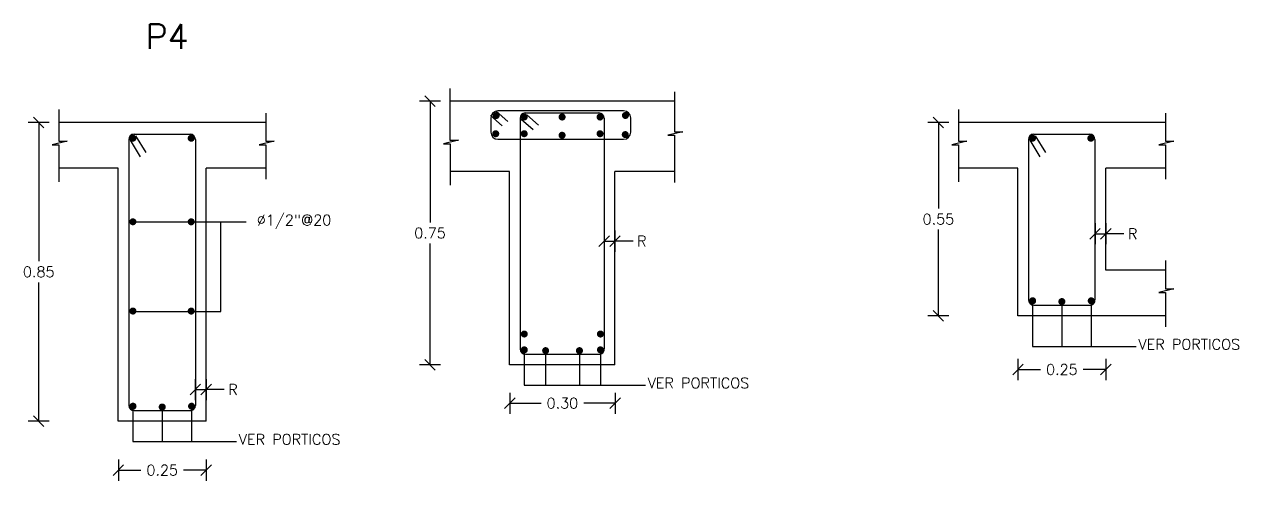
# Model space of a CAD drawing. Header units: metres. Extents: x -44 to 358, y -286 to 66.
# Drawn here: x 91.339 to 94.798, y 6.609 to 7.908 of the extents above; entities that cross this region are included whole.
import ezdxf

# ---------------------------------------------------------------- set-up
doc = ezdxf.new("R2010")
doc.units = ezdxf.units.M
doc.header["$LTSCALE"] = 0.3
doc.header["$PDMODE"] = 3
for name, color, linetype in [('ACERO', 5, 'Continuous'), ('BP', 3, 'Continuous'), ('DIMPORTICO', 4, 'Continuous'), ('DIMTEXTO', 4, 'Continuous')]:
    doc.layers.add(name, color=color, linetype=linetype)
doc.styles.add('RomanS', font='romans.shx')
doc.styles.add('SMPLEX', font='simplex.shx')
doc.dimstyles.new('DIM-15', dxfattribs={"dimscale": 0.15, "dimtxt": 0.2, "dimasz": 0.2, "dimexe": 0.2, "dimexo": 0.1, "dimgap": 0.1, "dimtad": 0, "dimtih": 1, "dimtoh": 1, "dimzin": 0, "dimdsep": 46, "dimtxsty": 'RomanS', "dimblk1": 'OBLIQUE', "dimblk2": 'OBLIQUE', "dimsah": 1, "dimcen": 0.09, "dimclrd": 4, "dimclre": 4, "dimclrt": 4, "dimadec": 0, "dimazin": 0, "dimtfac": 1, "dimtofl": 0, "dimtmove": 1, "dimatfit": 3, "dimldrblk": 'OBLIQUE', "dimfxl": 0.2, "dimfxlon": 1, "dimtolj": 1, "dimtzin": 0, "dimarcsym": 0})

# ---------------------------------------------------------------- blocks, each defined once
blk = doc.blocks.new('_OBLIQUE')
at = {"color": 0, "linetype": 'ByBlock'}
blk.add_line((-0.5, -0.5), (0.5, 0.5), dxfattribs=at)
blk = doc.blocks.new('*D275')
at = {"layer": 'DEFPOINTS', "color": 0, "transparency": 16777216}
for p in [(92.7215, 6.9096), (93.0215, 6.9066), (93.0215, 6.8298)]:
    blk.add_point(p, dxfattribs=at)
at = {"layer": 'DIMTEXTO', "color": 4, "lineweight": -2, "transparency": 16777216}
for p, q in [((92.7215, 6.8598), (92.7215, 6.7998)), ((93.0215, 6.8598), (93.0215, 6.7998)), ((92.7215, 6.8298), (92.8108, 6.8298)), ((93.0215, 6.8298), (92.9322, 6.8298))]:
    blk.add_line(p, q, dxfattribs=at)
at = {"layer": 'DIMTEXTO', "color": 4, "lineweight": -2, "transparency": 16777216, "xscale": 0.03, "yscale": 0.03, "zscale": 0.03, "rotation": 180}
blk.add_blockref('_OBLIQUE', (92.7215, 6.8298), dxfattribs=at)
at = {"layer": 'DIMTEXTO', "color": 4, "lineweight": -2, "transparency": 16777216, "xscale": 0.03, "yscale": 0.03, "zscale": 0.03}
blk.add_blockref('_OBLIQUE', (93.0215, 6.8298), dxfattribs=at)
at = {"layer": 'DIMTEXTO', "color": 4, "transparency": 16777216, "insert": (92.8715, 6.8298), "char_height": 0.03, "attachment_point": 5, "style": 'RomanS'}
blk.add_mtext('\\A1;0.30', dxfattribs=at)
blk = doc.blocks.new('*D276')
at = {"layer": 'DEFPOINTS', "color": 0, "transparency": 16777216}
for p in [(92.9904, 7.3471), (93.0211, 7.3471), (93.0211, 7.291)]:
    blk.add_point(p, dxfattribs=at)
at = {"layer": 'DIMTEXTO', "color": 4, "lineweight": -2, "transparency": 16777216}
for p, q in [((92.9904, 7.321), (92.9904, 7.261)), ((93.0211, 7.321), (93.0211, 7.261)), ((92.9904, 7.291), (93.0211, 7.291)), ((93.0729, 7.291), (93.0211, 7.291))]:
    blk.add_line(p, q, dxfattribs=at)
at = {"layer": 'DIMTEXTO', "color": 4, "lineweight": -2, "transparency": 16777216, "xscale": 0.03, "yscale": 0.03, "zscale": 0.03, "rotation": 180}
blk.add_blockref('_OBLIQUE', (92.9904, 7.291), dxfattribs=at)
at = {"layer": 'DIMTEXTO', "color": 4, "lineweight": -2, "transparency": 16777216, "xscale": 0.03, "yscale": 0.03, "zscale": 0.03}
blk.add_blockref('_OBLIQUE', (93.0211, 7.291), dxfattribs=at)
at = {"layer": 'DIMTEXTO', "color": 4, "transparency": 16777216, "insert": (93.0979, 7.291), "char_height": 0.03, "attachment_point": 5, "style": 'RomanS'}
blk.add_mtext('\\A1;R', dxfattribs=at)
blk = doc.blocks.new('*D277')
at = {"layer": 'DEFPOINTS', "color": 0, "transparency": 16777216}
for p in [(92.5512, 7.6892), (92.4943, 6.9392), (92.5628, 6.9392)]:
    blk.add_point(p, dxfattribs=at)
at = {"layer": 'DIMTEXTO', "color": 4, "lineweight": -2, "transparency": 16777216}
for p, q in [((92.5243, 7.6892), (92.4643, 7.6892)), ((92.4943, 7.6892), (92.4943, 7.3442)), ((92.4943, 6.9392), (92.4943, 7.2842)), ((92.5243, 6.9392), (92.4643, 6.9392))]:
    blk.add_line(p, q, dxfattribs=at)
at = {"layer": 'DIMTEXTO', "color": 4, "lineweight": -2, "transparency": 16777216, "xscale": 0.03, "yscale": 0.03, "zscale": 0.03}
for p, rotation in [((92.4943, 7.6892), 90), ((92.4943, 6.9392), 270)]:
    blk.add_blockref('_OBLIQUE', p, dxfattribs=dict(at, rotation=rotation))
at = {"layer": 'DIMTEXTO', "color": 4, "transparency": 16777216, "insert": (92.4943, 7.3142), "char_height": 0.03, "attachment_point": 5, "style": 'RomanS'}
blk.add_mtext('\\A1;0.75', dxfattribs=at)
blk = doc.blocks.new('*D629')
at = {"layer": 'DEFPOINTS', "color": 0, "transparency": 16777216}
for p in [(94.1692, 7.0817), (94.4192, 7.0787), (94.4192, 6.9258)]:
    blk.add_point(p, dxfattribs=at)
at = {"layer": 'DIMTEXTO', "color": 4, "lineweight": -2, "transparency": 16777216}
for p, q in [((94.1692, 6.9558), (94.1692, 6.8958)), ((94.4192, 6.9558), (94.4192, 6.8958)), ((94.1692, 6.9258), (94.2335, 6.9258)), ((94.4192, 6.9258), (94.3549, 6.9258))]:
    blk.add_line(p, q, dxfattribs=at)
at = {"layer": 'DIMTEXTO', "color": 4, "lineweight": -2, "transparency": 16777216, "xscale": 0.03, "yscale": 0.03, "zscale": 0.03, "rotation": 180}
blk.add_blockref('_OBLIQUE', (94.1692, 6.9258), dxfattribs=at)
at = {"layer": 'DIMTEXTO', "color": 4, "lineweight": -2, "transparency": 16777216, "xscale": 0.03, "yscale": 0.03, "zscale": 0.03}
blk.add_blockref('_OBLIQUE', (94.4192, 6.9258), dxfattribs=at)
at = {"layer": 'DIMTEXTO', "color": 4, "transparency": 16777216, "insert": (94.2942, 6.9258), "char_height": 0.03, "attachment_point": 5, "style": 'RomanS'}
blk.add_mtext('\\A1;0.25', dxfattribs=at)
blk = doc.blocks.new('*D630')
at = {"layer": 'DEFPOINTS', "color": 0, "transparency": 16777216}
for p in [(94.3886, 7.3681), (94.4192, 7.3681), (94.4192, 7.312)]:
    blk.add_point(p, dxfattribs=at)
at = {"layer": 'DIMTEXTO', "color": 4, "lineweight": -2, "transparency": 16777216}
for p, q in [((94.3886, 7.342), (94.3886, 7.282)), ((94.4192, 7.342), (94.4192, 7.282)), ((94.3886, 7.312), (94.4192, 7.312)), ((94.471, 7.312), (94.4192, 7.312))]:
    blk.add_line(p, q, dxfattribs=at)
at = {"layer": 'DIMTEXTO', "color": 4, "lineweight": -2, "transparency": 16777216, "xscale": 0.03, "yscale": 0.03, "zscale": 0.03, "rotation": 180}
blk.add_blockref('_OBLIQUE', (94.3886, 7.312), dxfattribs=at)
at = {"layer": 'DIMTEXTO', "color": 4, "lineweight": -2, "transparency": 16777216, "xscale": 0.03, "yscale": 0.03, "zscale": 0.03}
blk.add_blockref('_OBLIQUE', (94.4192, 7.312), dxfattribs=at)
at = {"layer": 'DIMTEXTO', "color": 4, "transparency": 16777216, "insert": (94.496, 7.312), "char_height": 0.03, "attachment_point": 5, "style": 'RomanS'}
blk.add_mtext('\\A1;R', dxfattribs=at)
blk = doc.blocks.new('*D631')
at = {"layer": 'DEFPOINTS', "color": 0, "transparency": 16777216}
for p in [(93.9994, 7.6287), (93.9425, 7.0787), (94.0109, 7.0787)]:
    blk.add_point(p, dxfattribs=at)
at = {"layer": 'DIMTEXTO', "color": 4, "lineweight": -2, "transparency": 16777216}
for p, q in [((93.9725, 7.6287), (93.9125, 7.6287)), ((93.9425, 7.6287), (93.9425, 7.3837)), ((93.9425, 7.0787), (93.9425, 7.3237)), ((93.9725, 7.0787), (93.9125, 7.0787))]:
    blk.add_line(p, q, dxfattribs=at)
at = {"layer": 'DIMTEXTO', "color": 4, "lineweight": -2, "transparency": 16777216, "xscale": 0.03, "yscale": 0.03, "zscale": 0.03}
for p, rotation in [((93.9425, 7.6287), 90), ((93.9425, 7.0787), 270)]:
    blk.add_blockref('_OBLIQUE', p, dxfattribs=dict(at, rotation=rotation))
at = {"layer": 'DIMTEXTO', "color": 4, "transparency": 16777216, "insert": (93.9425, 7.3537), "char_height": 0.03, "attachment_point": 5, "style": 'RomanS'}
blk.add_mtext('\\A1;0.55', dxfattribs=at)
blk = doc.blocks.new('*D710')
at = {"layer": 'DEFPOINTS', "color": 0, "transparency": 16777216}
for p in [(91.6065, 6.7817), (91.8565, 6.7787), (91.8565, 6.6394)]:
    blk.add_point(p, dxfattribs=at)
at = {"layer": 'DIMTEXTO', "color": 4, "lineweight": -2, "transparency": 16777216}
for p, q in [((91.6065, 6.6694), (91.6065, 6.6094)), ((91.8565, 6.6694), (91.8565, 6.6094)), ((91.6065, 6.6394), (91.6707, 6.6394)), ((91.8565, 6.6394), (91.7922, 6.6394))]:
    blk.add_line(p, q, dxfattribs=at)
at = {"layer": 'DIMTEXTO', "color": 4, "lineweight": -2, "transparency": 16777216, "xscale": 0.03, "yscale": 0.03, "zscale": 0.03, "rotation": 180}
blk.add_blockref('_OBLIQUE', (91.6065, 6.6394), dxfattribs=at)
at = {"layer": 'DIMTEXTO', "color": 4, "lineweight": -2, "transparency": 16777216, "xscale": 0.03, "yscale": 0.03, "zscale": 0.03}
blk.add_blockref('_OBLIQUE', (91.8565, 6.6394), dxfattribs=at)
at = {"layer": 'DIMTEXTO', "color": 4, "transparency": 16777216, "insert": (91.7315, 6.6394), "char_height": 0.03, "attachment_point": 5, "style": 'RomanS'}
blk.add_mtext('\\A1;0.25', dxfattribs=at)
blk = doc.blocks.new('*D711')
at = {"layer": 'DEFPOINTS', "color": 0, "transparency": 16777216}
for p in [(91.8258, 6.9247), (91.8565, 6.9247), (91.8565, 6.8686)]:
    blk.add_point(p, dxfattribs=at)
at = {"layer": 'DIMTEXTO', "color": 4, "lineweight": -2, "transparency": 16777216}
for p, q in [((91.8258, 6.8986), (91.8258, 6.8386)), ((91.8565, 6.8986), (91.8565, 6.8386)), ((91.8258, 6.8686), (91.8565, 6.8686)), ((91.9083, 6.8686), (91.8565, 6.8686))]:
    blk.add_line(p, q, dxfattribs=at)
at = {"layer": 'DIMTEXTO', "color": 4, "lineweight": -2, "transparency": 16777216, "xscale": 0.03, "yscale": 0.03, "zscale": 0.03, "rotation": 180}
blk.add_blockref('_OBLIQUE', (91.8258, 6.8686), dxfattribs=at)
at = {"layer": 'DIMTEXTO', "color": 4, "lineweight": -2, "transparency": 16777216, "xscale": 0.03, "yscale": 0.03, "zscale": 0.03}
blk.add_blockref('_OBLIQUE', (91.8565, 6.8686), dxfattribs=at)
at = {"layer": 'DIMTEXTO', "color": 4, "transparency": 16777216, "insert": (91.9333, 6.8686), "char_height": 0.03, "attachment_point": 5, "style": 'RomanS'}
blk.add_mtext('\\A1;R', dxfattribs=at)
blk = doc.blocks.new('*D712')
at = {"layer": 'DEFPOINTS', "color": 0, "transparency": 16777216}
for p in [(91.4366, 7.6287), (91.3797, 6.7787), (91.4482, 6.7787)]:
    blk.add_point(p, dxfattribs=at)
at = {"layer": 'DIMTEXTO', "color": 4, "lineweight": -2, "transparency": 16777216}
for p, q in [((91.4097, 7.6287), (91.3497, 7.6287)), ((91.3797, 7.6287), (91.3797, 7.2337)), ((91.3797, 6.7787), (91.3797, 7.1737)), ((91.4097, 6.7787), (91.3497, 6.7787))]:
    blk.add_line(p, q, dxfattribs=at)
at = {"layer": 'DIMTEXTO', "color": 4, "lineweight": -2, "transparency": 16777216, "xscale": 0.03, "yscale": 0.03, "zscale": 0.03}
for p, rotation in [((91.3797, 7.6287), 90), ((91.3797, 6.7787), 270)]:
    blk.add_blockref('_OBLIQUE', p, dxfattribs=dict(at, rotation=rotation))
at = {"layer": 'DIMTEXTO', "color": 4, "transparency": 16777216, "insert": (91.3797, 7.2037), "char_height": 0.03, "attachment_point": 5, "style": 'RomanS'}
blk.add_mtext('\\A1;0.85', dxfattribs=at)

msp = doc.modelspace()

# ---------------------------------------------------------------- linework, layer by layer
at = {"color": 1}
for p, q in [((93.1908793, 7.6891588), (92.5512495, 7.6891588)), ((92.0262715, 7.6287392), (91.4366417, 7.6287392)), ((94.5889949, 7.6287392), (93.9993651, 7.6287392)), ((91.6064566, 7.4987392), (91.4366417, 7.4987392)), ((91.6064566, 6.7787392), (91.6064566, 7.4987392)), ((91.8564566, 6.7787392), (91.8564566, 7.4987392)), ((92.0262715, 7.4987392), (91.8564566, 7.4987392)), ((92.7210644, 7.4891588), (92.5512495, 7.4891588)), ((92.7210644, 6.9391588), (92.7210644, 7.4891588)), ((93.0210644, 6.9391588), (93.0210644, 7.4891588)), ((93.1908793, 7.4891588), (93.0210644, 7.4891588)), ((94.16918, 7.4987392), (93.9993651, 7.4987392)), ((94.16918, 7.0787392), (94.16918, 7.4987392)), ((94.41918, 7.2087392), (94.41918, 7.4987392)), ((94.5889949, 7.4987392), (94.41918, 7.4987392)), ((94.5889949, 7.2087392), (94.41918, 7.2087392)), ((94.41918, 7.0787392), (94.16918, 7.0787392)), ((94.5889949, 7.0787392), (94.41918, 7.0787392)), ((93.0210644, 6.9391588), (92.7210644, 6.9391588)), ((91.8564566, 6.7787392), (91.6064566, 6.7787392))]:
    msp.add_line(p, q, dxfattribs=at)
at = {"layer": 'ACERO'}
for p, q in [((92.6667109, 7.648841), (92.7002046, 7.6194996)), ((92.6825103, 7.6612482), (92.7160039, 7.6319067)), ((92.7657594, 7.6557388), (92.975439, 7.6557388)), ((92.7702606, 7.6507586), (92.8037542, 7.6214171)), ((92.7507594, 7.6407388), (92.7507594, 6.9841588)), ((92.7544613, 7.6383514), (92.7879549, 7.60901)), ((92.990439, 7.6407388), (92.990439, 6.9841588)), ((91.6361516, 7.5803192), (91.6361516, 6.8237392)), ((91.6398535, 7.5779319), (91.6689067, 7.5308389)), ((91.6511516, 7.5953192), (91.8108312, 7.5953192)), ((91.6556528, 7.590339), (91.684706, 7.5432461)), ((91.8258312, 7.5803192), (91.8258312, 6.8237392)), ((94.198875, 7.5803192), (94.198875, 7.1237392)), ((94.2025769, 7.5779319), (94.2316301, 7.5308389)), ((94.213875, 7.5953192), (94.3735546, 7.5953192)), ((94.2183762, 7.590339), (94.2474294, 7.5432461)), ((94.3885546, 7.5803192), (94.3885546, 7.1237392)), ((94.2143402, 7.1087392), (94.3740198, 7.1087392)), ((92.7662246, 6.9691588), (92.9759042, 6.9691588)), ((91.6516168, 6.8087392), (91.8112964, 6.8087392))]:
    msp.add_line(p, q, dxfattribs=at)
msp.add_lwpolyline([(92.687745, 7.5810143), (93.0459167, 7.5810143, 0.414213562), (93.0659167, 7.6010143), (93.0659167, 7.641721, 0.414213562), (93.0459167, 7.661721), (92.687745, 7.661721, 0.414213562), (92.667745, 7.641721), (92.667745, 7.6010143, 0.414213562)], format="xyb", close=True, dxfattribs=at)
at = {"layer": 'ACERO', "const_width": 0.01}
for points in [[(92.6777213, 7.648369, 1), (92.6877213, 7.648369, 1)], [(92.7576007, 7.6443348, 1), (92.7676007, 7.6443348, 1)], [(92.8655992, 7.6442378, 1), (92.8755992, 7.6442378, 1)], [(92.9736667, 7.6442378, 1), (92.9836667, 7.6442378, 1)], [(93.0459745, 7.6486755, 1), (93.0559745, 7.6486755, 1)], [(91.6429929, 7.5839153, 1), (91.6529929, 7.5839153, 1)], [(91.8090589, 7.5838182, 1), (91.8190589, 7.5838182, 1)], [(92.6765101, 7.5967439, 1), (92.6865101, 7.5967439, 1)], [(92.7576007, 7.5967439, 1), (92.7676007, 7.5967439, 1)], [(92.8655992, 7.5922679, 1), (92.8755992, 7.5922679, 1)], [(92.9736667, 7.5966468, 1), (92.9836667, 7.5966468, 1)], [(93.0455711, 7.5942262, 1), (93.0555711, 7.5942262, 1)], [(94.2057163, 7.5839153, 1), (94.2157163, 7.5839153, 1)], [(94.3717823, 7.5838182, 1), (94.3817823, 7.5838182, 1)], [(91.6429929, 7.3461392, 1), (91.6529929, 7.3461392, 1)], [(91.8090589, 7.3460421, 1), (91.8190589, 7.3460421, 1)], [(94.2059899, 7.1212666, 1), (94.2159899, 7.1212666, 1)], [(94.28918, 7.1190061, 1), (94.29918, 7.1190061, 1)], [(94.372887, 7.1212666, 1), (94.382887, 7.1212666, 1)], [(91.6429929, 7.0920933, 1), (91.6529929, 7.0920933, 1)], [(91.8090589, 7.0919963, 1), (91.8190589, 7.0919963, 1)], [(92.7578743, 7.026745, 1), (92.7678743, 7.026745, 1)], [(92.9747714, 7.026745, 1), (92.9847714, 7.026745, 1)], [(92.7578743, 6.9816861, 1), (92.7678743, 6.9816861, 1)], [(92.8187248, 6.9794257, 1), (92.8287248, 6.9794257, 1)], [(92.9150219, 6.9794257, 1), (92.9250219, 6.9794257, 1)], [(92.9747714, 6.9816861, 1), (92.9847714, 6.9816861, 1)], [(91.6432665, 6.8212666, 1), (91.6532665, 6.8212666, 1)], [(91.7264566, 6.8190061, 1), (91.7364566, 6.8190061, 1)], [(91.8101636, 6.8212666, 1), (91.8201636, 6.8212666, 1)]]:
    msp.add_lwpolyline(points, format="xyb", close=True, dxfattribs=at)
at = {"layer": 'ACERO'}
for centre, radius, start, end in [((92.7657594, 7.6407388), 0.015, 90, 180), ((92.975439, 7.6407388), 0.015, 0, 90), ((91.6511516, 7.5803192), 0.015, 90, 180), ((91.8108312, 7.5803192), 0.015, 0, 90), ((94.213875, 7.5803192), 0.015, 90, 180), ((94.3735546, 7.5803192), 0.015, 0, 90), ((94.2146817, 7.1245638), 0.0158282, 182.986119, 268.7635729), ((94.3743367, 7.1229742), 0.0142385, 268.7246811, 3.0801213), ((92.7665661, 6.9849834), 0.0158282, 182.986119, 268.7635729), ((92.9762211, 6.9833937), 0.0142385, 268.7246811, 3.0801213), ((91.6519583, 6.8245638), 0.0158282, 182.986119, 268.7635729), ((91.8116133, 6.8229742), 0.0142385, 268.7246811, 3.0801213)]:
    msp.add_arc(centre, radius, start, end, dxfattribs=at)
at = {"layer": 'BP'}
for points in [[(92.5512495, 7.7258625), (92.5512495, 7.5781157), (92.5750195, 7.5781157), (92.5323157, 7.567963), (92.5512952, 7.567963), (92.5512952, 7.4501634)], [(92.5512495, 7.7258625), (92.5512495, 7.5781157), (92.5750195, 7.5781157), (92.5323157, 7.567963), (92.5512952, 7.567963), (92.5512952, 7.4501634)], [(93.1908793, 7.7160771), (93.1908793, 7.6023181), (93.2146492, 7.6023181), (93.1719455, 7.5921654), (93.1909249, 7.5921654), (93.1909249, 7.457855)], [(93.1908793, 7.7160771), (93.1908793, 7.6023181), (93.2146492, 7.6023181), (93.1719455, 7.5921654), (93.1909249, 7.5921654), (93.1909249, 7.457855)], [(91.4366417, 7.665443), (91.4366417, 7.5755771), (91.4604117, 7.5755771), (91.4177079, 7.5654244), (91.4366874, 7.5654244), (91.4366874, 7.4597439)], [(91.4366417, 7.665443), (91.4366417, 7.5755771), (91.4604117, 7.5755771), (91.4177079, 7.5654244), (91.4366874, 7.5654244), (91.4366874, 7.4597439)], [(92.0262715, 7.6556575), (92.0262715, 7.5753409), (92.0500414, 7.5753409), (92.0073376, 7.5651882), (92.0263171, 7.5651882), (92.0263171, 7.4674354)], [(92.0262715, 7.6556575), (92.0262715, 7.5753409), (92.0500414, 7.5753409), (92.0073376, 7.5651882), (92.0263171, 7.5651882), (92.0263171, 7.4674354)], [(93.9993651, 7.665443), (93.9993651, 7.5755771), (94.0231351, 7.5755771), (93.9804313, 7.5654244), (93.9994108, 7.5654244), (93.9994108, 7.4597439)], [(93.9993651, 7.665443), (93.9993651, 7.5755771), (94.0231351, 7.5755771), (93.9804313, 7.5654244), (93.9994108, 7.5654244), (93.9994108, 7.4597439)], [(94.5889949, 7.6556575), (94.5889949, 7.5753409), (94.6127648, 7.5753409), (94.5700611, 7.5651882), (94.5890405, 7.5651882), (94.5890405, 7.4674354)], [(94.5889949, 7.6556575), (94.5889949, 7.5753409), (94.6127648, 7.5753409), (94.5700611, 7.5651882), (94.5890405, 7.5651882), (94.5890405, 7.4674354)], [(94.5889949, 7.2356575), (94.5889949, 7.1553409), (94.6127648, 7.1553409), (94.5700611, 7.1451882), (94.5890405, 7.1451882), (94.5890405, 7.0474354)], [(94.5889949, 7.2356575), (94.5889949, 7.1553409), (94.6127648, 7.1553409), (94.5700611, 7.1451882), (94.5890405, 7.1451882), (94.5890405, 7.0474354)]]:
    msp.add_lwpolyline(points, dxfattribs=at)
at = {"layer": 'DIMPORTICO'}
for points in [[(91.6471617, 7.3460421), (91.9707943, 7.3460421)], [(91.6471617, 7.0908732), (91.8985805, 7.0908732), (91.8985805, 7.3460421)]]:
    msp.add_lwpolyline(points, dxfattribs=at)
at = {"layer": 'DIMTEXTO', "linetype": 'Continuous'}
for points in [[(94.2109899, 7.1212666), (94.2109899, 6.9914174), (94.5059358, 6.9914174)], [(94.29418, 7.1190061), (94.29418, 6.9914174)], [(94.377887, 7.1212666), (94.377887, 6.9914174)], [(92.7628743, 6.9816861), (92.7628743, 6.8815978), (93.1078202, 6.8815978)], [(92.8237248, 6.9794257), (92.8237248, 6.8815978)], [(92.9200219, 6.9794257), (92.9200219, 6.8815978)], [(92.9797714, 6.9816861), (92.9797714, 6.8815978)], [(91.6482665, 6.8212666), (91.6482665, 6.7211782), (91.9432124, 6.7211782)], [(91.7314566, 6.8190061), (91.7314566, 6.7211782)], [(91.8151636, 6.8212666), (91.8151636, 6.7211782)]]:
    msp.add_lwpolyline(points, dxfattribs=at)

# ---------------------------------------------------------------- texts
at = {"layer": 'DIMTEXTO', "color": 4, "insert": (91.6838606, 7.873058), "char_height": 0.07, "attachment_point": 4, "style": 'SMPLEX'}
msp.add_mtext('P4', dxfattribs=at)
at = {"layer": 'DIMTEXTO', "char_height": 0.03, "attachment_point": 4, "style": 'RomanS'}
for s, insert in [('%%C1/2"@20', (92.0010933, 7.3459724)), ('VER PORTICOS', (94.5125294, 6.9972036)), ('VER PORTICOS', (93.1144138, 6.887384)), ('VER PORTICOS', (91.949806, 6.7269644))]:
    msp.add_mtext(s, dxfattribs=dict(at, insert=insert))

# ---------------------------------------------------------------- dimensions: what is measured, and where the dimension line sits
at = {"layer": 'DIMTEXTO'}
for base, p1, p2, picture, middle in [((92.4943488, 6.9391588), (92.5512495, 7.6891588), (92.5628028, 6.9391588), '*D277', (92.4943488, 7.3141588)), ((91.379741, 6.7787392), (91.4366417, 7.6287392), (91.448195, 6.7787392), '*D712', (91.379741, 7.2037392)), ((93.9424644, 7.0787392), (93.9993651, 7.6287392), (94.0109184, 7.0787392), '*D631', (93.9424644, 7.3537392))]:
    dim = msp.add_linear_dim(base=base, p1=p1, p2=p2, angle=90, dimstyle='DIM-15', dxfattribs=at)
    dim.commit()
    dim.dimension.update_dxf_attribs({"geometry": picture, "text_midpoint": middle})
for base, p1, p2, picture, middle in [((93.0210644, 7.2909785), (92.990439, 7.3471319), (93.0210644, 7.3471319), '*D276', (93.0978901, 7.3082075)), ((94.41918, 7.3119812), (94.3885546, 7.3681346), (94.41918, 7.3681346), '*D630', (94.4960057, 7.3292102)), ((91.8564566, 6.8685888), (91.8258312, 6.9247422), (91.8564566, 6.9247422), '*D711', (91.9332823, 6.8858178))]:
    dim = msp.add_linear_dim(base=base, p1=p1, p2=p2, text='R', dimstyle='DIM-15', dxfattribs=at)
    dim.commit()
    dim.dimension.update_dxf_attribs({"geometry": picture, "text_midpoint": middle, "dimtype": 160})
for base, p1, p2, picture, middle in [((94.41918, 6.925831), (94.16918, 7.0817035), (94.41918, 7.0787392), '*D629', (94.29418, 6.925831)), ((93.0215296, 6.8297784), (92.7215296, 6.9096108), (93.0215296, 6.9066465), '*D275', (92.8715296, 6.8297784)), ((91.8564566, 6.6393588), (91.6064566, 6.7817035), (91.8564566, 6.7787392), '*D710', (91.7314566, 6.6393588))]:
    dim = msp.add_linear_dim(base=base, p1=p1, p2=p2, dimstyle='DIM-15', dxfattribs=at)
    dim.commit()
    dim.dimension.update_dxf_attribs({"geometry": picture, "text_midpoint": middle})

doc.saveas('drawing.dxf')
